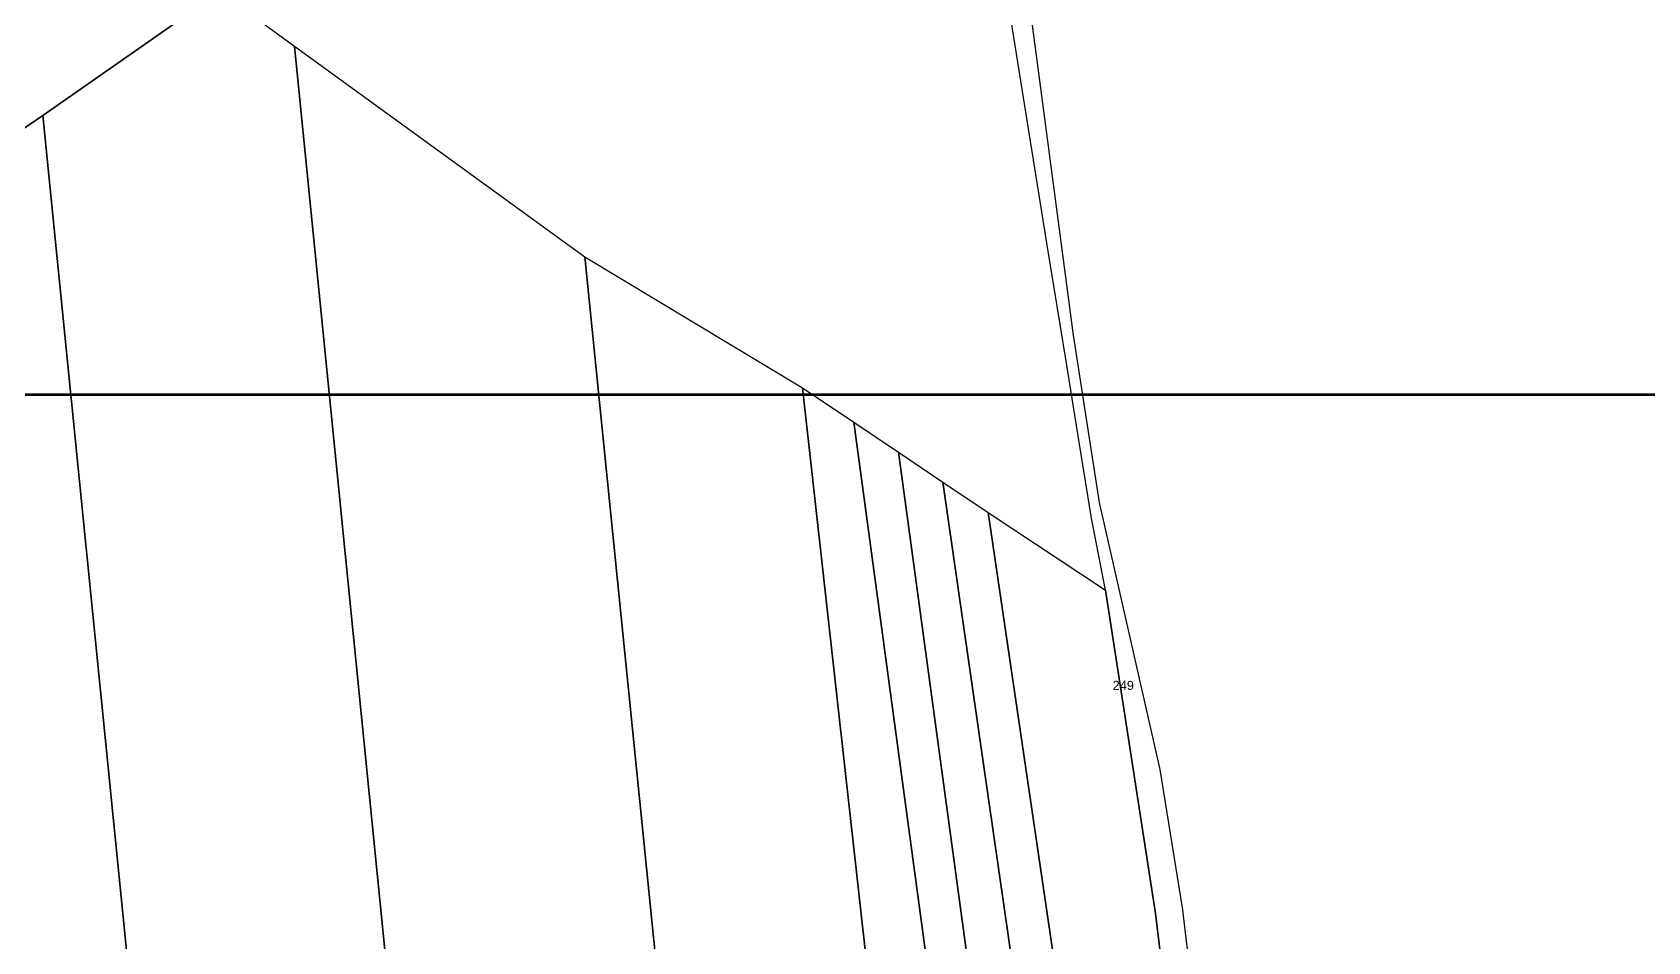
# Model space of a CAD drawing. Header units: metres. Extents: x 7542702 to 7555152, y 5804026 to 5815503.
# Drawn here: x 7550286.6 to 7550464.3, y 5805659.3 to 5805759.4 of the extents above; entities that cross this region are included whole.
import ezdxf

# ---------------------------------------------------------------- set-up
doc = ezdxf.new("R2010")
doc.units = ezdxf.units.M
doc.layers.add('Dzialki', color=165, linetype='Continuous')
doc.styles.get("Standard").update_dxf_attribs({"font": 'arial.ttf'})

msp = doc.modelspace()

# ---------------------------------------------------------------- linework, layer by layer
at = {"layer": 'Defpoints', "color": 4, "lineweight": 70}
msp.add_lwpolyline([(7550095.11, 5805719.57), (7550487.62, 5805719.57), (7550487.62, 5805436.17), (7550095.11, 5805436.17)], close=True, dxfattribs=at)
at = {"layer": 'Dzialki'}
for p, q in [((7550392.88, 5805788.26), (7550401.1, 5805726.09)), ((7550287.78, 5805750.27), (7550307.22, 5805763.91)), ((7550307.22, 5805763.91), (7550287.78, 5805750.27)), ((7550307.22, 5805763.91), (7550315.45, 5805757.93)), ((7550395.65, 5805752.27), (7550394.25, 5805760.96)), ((7550315.45, 5805757.93), (7550330.79, 5805604.46)), ((7550315.45, 5805757.93), (7550347.39, 5805734.72)), ((7550330.79, 5805604.46), (7550315.45, 5805757.93)), ((7550398.29, 5805735.78), (7550395.65, 5805752.27)), ((7550261.62, 5805732.55), (7550287.78, 5805750.27)), ((7550287.78, 5805750.27), (7550261.62, 5805732.55)), ((7550301.82, 5805609.78), (7550287.78, 5805750.27)), ((7550287.78, 5805750.27), (7550301.82, 5805609.78)), ((7550400.36, 5805723.04), (7550398.29, 5805735.78)), ((7550347.39, 5805734.72), (7550361.06, 5805598.9)), ((7550347.39, 5805734.72), (7550371.34, 5805720.32)), ((7550361.06, 5805598.9), (7550347.39, 5805734.72)), ((7550401.1, 5805726.09), (7550403.97, 5805707.7)), ((7550401.77, 5805714.32), (7550400.36, 5805723.04)), ((7550371.34, 5805720.32), (7550376.98, 5805716.53)), ((7550385.43, 5805593.79), (7550371.34, 5805720.32)), ((7550371.34, 5805720.32), (7550385.43, 5805593.79)), ((7550376.98, 5805716.53), (7550381.87, 5805713.23)), ((7550393.82, 5805591.83), (7550376.98, 5805716.53)), ((7550376.98, 5805716.53), (7550393.82, 5805591.83)), ((7550403.1, 5805705.98), (7550401.77, 5805714.32)), ((7550381.87, 5805713.23), (7550386.76, 5805709.94)), ((7550398.57, 5805590.7), (7550381.87, 5805713.23)), ((7550381.87, 5805713.23), (7550398.57, 5805590.7)), ((7550386.76, 5805709.94), (7550391.74, 5805706.58)), ((7550404.12, 5805589.39), (7550386.76, 5805709.94)), ((7550386.76, 5805709.94), (7550404.12, 5805589.39)), ((7550403.97, 5805707.7), (7550410.62, 5805678.3)), ((7550391.74, 5805706.58), (7550409.17, 5805588.2)), ((7550391.74, 5805706.58), (7550404.65, 5805698.03)), ((7550409.17, 5805588.2), (7550391.74, 5805706.58)), ((7550404.65, 5805698.03), (7550403.1, 5805705.98)), ((7550410.14, 5805662.45), (7550404.65, 5805698.03)), ((7550404.65, 5805698.03), (7550410.14, 5805662.45)), ((7550410.62, 5805678.3), (7550413.11, 5805662.87)), ((7550419.55, 5805585.75), (7550410.14, 5805662.45)), ((7550410.14, 5805662.45), (7550419.55, 5805585.75)), ((7550413.11, 5805662.87), (7550413.42, 5805660.37)), ((7550413.42, 5805660.37), (7550415.75, 5805641.36))]:
    msp.add_line(p, q, dxfattribs=at)

# ---------------------------------------------------------------- texts
msp.add_text('249', height=1, dxfattribs=at).set_placement((7550405.45, 5805687.06))

doc.saveas('drawing.dxf')
